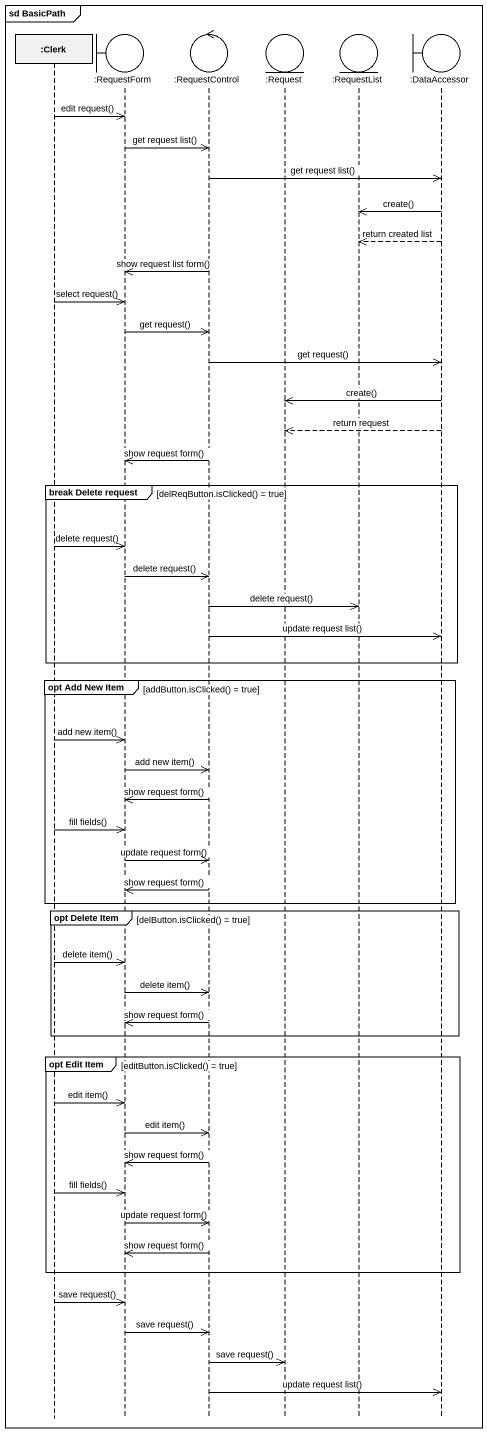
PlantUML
@startuml
mainframe sd BasicPath
hide footbox
participant ":Clerk" as Clerk
boundary ":RequestForm" as RequestForm
control ":RequestControl" as RequestControl
entity ":Request" as Request
entity ":RequestList" as RequestList
boundary ":DataAccessor" as DataAccessor

Clerk ->> RequestForm : edit request()
RequestForm ->> RequestControl : get request list()
RequestControl ->> DataAccessor : get request list()
DataAccessor ->> RequestList : create()
DataAccessor -->> RequestList : return created list
RequestControl ->> RequestForm : show request list form()
Clerk ->> RequestForm : select request()
RequestForm ->> RequestControl : get request()
RequestControl ->> DataAccessor : get request()
DataAccessor ->> Request : create()
DataAccessor -->> Request : return request
RequestControl ->> RequestForm : show request form()
group break Delete request [delReqButton.isClicked() = true]
  Clerk ->> RequestForm : delete request()
  RequestForm ->> RequestControl : delete request()
  RequestControl ->> RequestList : delete request()
  RequestControl ->> DataAccessor : update request list()
end
group opt Add New Item [addButton.isClicked() = true]
  Clerk ->> RequestForm : add new item()
  RequestForm ->> RequestControl : add new item()
  RequestControl ->> RequestForm : show request form()
  Clerk ->> RequestForm : fill fields()
  RequestForm ->> RequestControl : update request form()
  RequestControl ->> RequestForm : show request form()
end
group opt Delete Item [delButton.isClicked() = true]
  Clerk ->> RequestForm : delete item()
  RequestForm ->> RequestControl : delete item()
  RequestControl ->> RequestForm : show request form()
end
group opt Edit Item [editButton.isClicked() = true]
  Clerk ->> RequestForm : edit item()
  RequestForm ->> RequestControl : edit item()
  RequestControl ->> RequestForm : show request form()
  Clerk ->> RequestForm : fill fields()
  RequestForm ->> RequestControl : update request form()
  RequestControl ->> RequestForm : show request form()
end
Clerk ->> RequestForm : save request()
RequestForm ->> RequestControl : save request()
RequestControl ->> Request : save request()
RequestControl ->> DataAccessor : update request list()
@enduml
